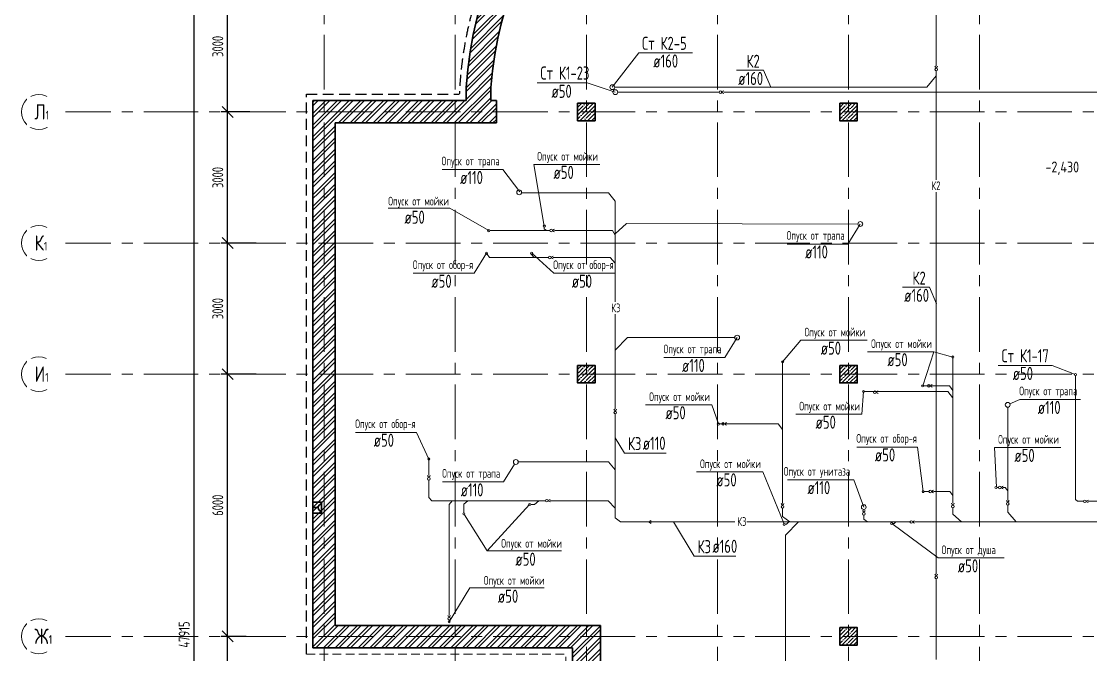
# Model space of a CAD drawing. Header units: millimetres. Extents: x -8689834 to 9420486, y -73560 to 166298.
# Drawn here: x -360106 to -335629, y 106183 to 120673 of the extents above; entities that cross this region are included whole.
import ezdxf
from ezdxf import colors
from ezdxf.entities.mleader import LeaderData, LeaderLine
from ezdxf.math import Vec2, Vec3

# ---------------------------------------------------------------- set-up
doc = ezdxf.new("R2010")
doc.units = ezdxf.units.MM
doc.header["$MEASUREMENT"] = 0
for name, pattern in [('ADSK_Штриховая_ш2 п1', [3, 2, -1]), ('CENTER', [2, 1.25, -0.25, 0.25, -0.25]), ('TRATTEGGIATA', [0.75, 0.5, -0.25])]:
    doc.linetypes.add(name, pattern=pattern)
doc.layers.get('0').update_dxf_attribs({"color": 250, "lineweight": 9})
for name, color, linetype, lineweight in [('АР_Колонны', 250, 'Continuous', 30), ('АР_Колонны Штрих', 250, 'Continuous', 5), ('АР_МосжилНии_Стены', 127, 'Continuous', 30), ('АР_Оси', 195, 'Continuous', 9), ('АР_Оси размеры', 164, 'Continuous', 9), ('АР_Отметки', 250, 'Continuous', 15), ('АР_тонкая линия', 250, 'Continuous', 0), ('АР_Штриховка кирпич', 250, 'Continuous', 9), ('ВК_канализация', 32, 'Continuous', 15), ('Подвал', 250, 'Continuous', 30)]:
    doc.layers.add(name, color=color, linetype=linetype, lineweight=lineweight)
doc.layers.add('АР_Кровля дорожки', color=245, linetype='Continuous')
doc.styles.add('ISOCPEUR', font='isocpeur.ttf', dxfattribs={"width": 0.7})
doc.styles.add('ГОСТ 2.304', font='isocpeur.ttf', dxfattribs={"width": 0.7})
doc.dimstyles.new('СПДС', dxfattribs={"dimscale": 100, "dimtxt": 2.5, "dimasz": 2.5, "dimexe": 1.5, "dimexo": 0, "dimgap": 1, "dimtad": 1, "dimdec": 0, "dimrnd": 1, "dimtxsty": 'ГОСТ 2.304', "dimblk": 'OBLIQUE', "dimcen": 2.5, "dimdle": 1.5, "dimadec": 0, "dimazin": 2, "dimtfac": 0.75, "dimtdec": 0, "dimtmove": 1, "dimatfit": 3, "dimfxl": 1, "dimtolj": 1, "dimarcsym": 1})

# ---------------------------------------------------------------- blocks, each defined once
blk = doc.blocks.new('_Oblique')
at = {"color": 0, "linetype": 'ByBlock', "lineweight": -2}
blk.add_line((-0.5, -0.5), (0.5, 0.5), dxfattribs=at)
blk = doc.blocks.new('*D4658')
at = {"layer": 'АР_Оси размеры', "color": 0, "lineweight": -2, "ltscale": 100, "transparency": 16777216}
for p, q in [((-355385, 103451), (-355385, 106751)), ((-354961, 106601), (-355535, 106601)), ((-354822, 103601), (-355535, 103601))]:
    blk.add_line(p, q, dxfattribs=at)
at = {"layer": 'АР_Оси размеры', "color": 0, "lineweight": -2, "ltscale": 100, "transparency": 16777216, "xscale": 250, "yscale": 250, "zscale": 250}
for p, rotation in [((-355385, 106601), 90), ((-355385, 103601), 270)]:
    blk.add_blockref('_Oblique', p, dxfattribs=dict(at, rotation=rotation))
at = {"layer": 'АР_Оси размеры', "color": 0, "ltscale": 100, "transparency": 16777216, "insert": (-355610, 105101), "char_height": 250, "attachment_point": 5, "rotation": 90, "style": 'ГОСТ 2.304'}
blk.add_mtext('\\A1;3000', dxfattribs=at)
blk = doc.blocks.new('*D4659')
at = {"layer": 'АР_Оси размеры', "color": 0, "lineweight": -2, "ltscale": 100, "transparency": 16777216}
for p, q in [((-354730, 112601), (-355535, 112601)), ((-355385, 106451), (-355385, 112751)), ((-354961, 106601), (-355535, 106601))]:
    blk.add_line(p, q, dxfattribs=at)
at = {"layer": 'АР_Оси размеры', "color": 0, "lineweight": -2, "ltscale": 100, "transparency": 16777216, "xscale": 250, "yscale": 250, "zscale": 250}
for p, rotation in [((-355385, 112601), 90), ((-355385, 106601), 270)]:
    blk.add_blockref('_Oblique', p, dxfattribs=dict(at, rotation=rotation))
at = {"layer": 'АР_Оси размеры', "color": 0, "ltscale": 100, "transparency": 16777216, "insert": (-355610, 109601), "char_height": 250, "attachment_point": 5, "rotation": 90, "style": 'ГОСТ 2.304'}
blk.add_mtext('\\A1;6000', dxfattribs=at)
blk = doc.blocks.new('*D4660')
at = {"layer": 'АР_Оси размеры', "color": 0, "lineweight": -2, "ltscale": 100, "transparency": 16777216}
for p, q in [((-354873, 115601), (-355535, 115601)), ((-355385, 112451), (-355385, 115751)), ((-354730, 112601), (-355535, 112601))]:
    blk.add_line(p, q, dxfattribs=at)
at = {"layer": 'АР_Оси размеры', "color": 0, "lineweight": -2, "ltscale": 100, "transparency": 16777216, "xscale": 250, "yscale": 250, "zscale": 250}
for p, rotation in [((-355385, 115601), 90), ((-355385, 112601), 270)]:
    blk.add_blockref('_Oblique', p, dxfattribs=dict(at, rotation=rotation))
at = {"layer": 'АР_Оси размеры', "color": 0, "ltscale": 100, "transparency": 16777216, "insert": (-355610, 114101), "char_height": 250, "attachment_point": 5, "rotation": 90, "style": 'ГОСТ 2.304'}
blk.add_mtext('\\A1;3000', dxfattribs=at)
blk = doc.blocks.new('*D4661')
at = {"layer": 'АР_Оси размеры', "color": 0, "lineweight": -2, "ltscale": 100, "transparency": 16777216}
for p, q in [((-355385, 115451), (-355385, 118751)), ((-354873, 118601), (-355535, 118601)), ((-354730, 115601), (-355535, 115601))]:
    blk.add_line(p, q, dxfattribs=at)
at = {"layer": 'АР_Оси размеры', "color": 0, "lineweight": -2, "ltscale": 100, "transparency": 16777216, "xscale": 250, "yscale": 250, "zscale": 250}
for p, rotation in [((-355385, 118601), 90), ((-355385, 115601), 270)]:
    blk.add_blockref('_Oblique', p, dxfattribs=dict(at, rotation=rotation))
at = {"layer": 'АР_Оси размеры', "color": 0, "ltscale": 100, "transparency": 16777216, "insert": (-355610, 117101), "char_height": 250, "attachment_point": 5, "rotation": 90, "style": 'ГОСТ 2.304'}
blk.add_mtext('\\A1;3000', dxfattribs=at)
blk = doc.blocks.new('*D4662')
at = {"layer": 'АР_Оси размеры', "color": 0, "lineweight": -2, "ltscale": 100, "transparency": 16777216}
for p, q in [((-355385, 118451), (-355385, 121751)), ((-354725, 121601), (-355535, 121601)), ((-354873, 118601), (-355535, 118601))]:
    blk.add_line(p, q, dxfattribs=at)
at = {"layer": 'АР_Оси размеры', "color": 0, "lineweight": -2, "ltscale": 100, "transparency": 16777216, "xscale": 250, "yscale": 250, "zscale": 250}
for p, rotation in [((-355385, 121601), 90), ((-355385, 118601), 270)]:
    blk.add_blockref('_Oblique', p, dxfattribs=dict(at, rotation=rotation))
at = {"layer": 'АР_Оси размеры', "color": 0, "ltscale": 100, "transparency": 16777216, "insert": (-355610, 120101), "char_height": 250, "attachment_point": 5, "rotation": 90, "style": 'ГОСТ 2.304'}
blk.add_mtext('\\A1;3000', dxfattribs=at)
blk = doc.blocks.new('*D4685')
at = {"layer": 'АР_Оси размеры', "color": 0, "lineweight": -2, "ltscale": 100, "transparency": 16777216}
for p, q in [((-356155, 130751), (-356155, 82536)), ((-356211, 130601), (-356005, 130601)), ((-356211, 82686), (-356005, 82686))]:
    blk.add_line(p, q, dxfattribs=at)
at = {"layer": 'АР_Оси размеры', "color": 0, "lineweight": -2, "ltscale": 100, "transparency": 16777216, "xscale": 250, "yscale": 250, "zscale": 250}
for p, rotation in [((-356155, 130601), 90), ((-356155, 82686), 270)]:
    blk.add_blockref('_Oblique', p, dxfattribs=dict(at, rotation=rotation))
at = {"layer": 'АР_Оси размеры', "color": 0, "ltscale": 100, "transparency": 16777216, "insert": (-356380, 106643), "char_height": 250, "attachment_point": 5, "rotation": 90, "style": 'ГОСТ 2.304'}
blk.add_mtext('\\A1;47915', dxfattribs=at)
blk = doc.blocks.new('_DotSmall')
at = {"color": 0, "linetype": 'ByBlock', "const_width": 0.5}
blk.add_lwpolyline([(-0.0625, 0, 1), (0.0625, 0, 1)], format="xyb", close=True, dxfattribs=at)
blk = doc.blocks.new('Подложка')
at = {"layer": 'АР_Колонны Штрих', "ltscale": 100}
h = blk.add_hatch(dxfattribs=at)
h.set_pattern_fill('ANSI35', scale=500)
h.set_pattern_definition([(45, (-1304424.17, 158672.16), (-88.388348, 88.388348), []), (45, (-1304335.78, 158672.16), (-88.388348, 88.388348), [156.25, -31.25, 0, -31.25])])
h.paths.add_polyline_path([(-346972.07, 118800.68), (-347372.07, 118800.68), (-347372.07, 118400.68), (-346972.07, 118400.68)])
h = blk.add_hatch(dxfattribs=at)
h.set_pattern_fill('ANSI35', scale=500)
h.set_pattern_definition([(45, (-1298424.17, 158672.16), (-88.388348, 88.388348), []), (45, (-1298335.78, 158672.16), (-88.388348, 88.388348), [156.25, -31.25, 0, -31.25])])
h.paths.add_polyline_path([(-340972.07, 118800.68), (-341372.07, 118800.68), (-341372.07, 118400.68), (-340972.07, 118400.68)])
h = blk.add_hatch(dxfattribs=at)
h.set_pattern_fill('ANSI35', scale=500)
h.set_pattern_definition([(45, (-1304424.17, 152672.16), (-88.388348, 88.388348), []), (45, (-1304335.78, 152672.16), (-88.388348, 88.388348), [156.25, -31.25, 0, -31.25])])
h.paths.add_polyline_path([(-346972.07, 112800.68), (-347372.07, 112800.68), (-347372.07, 112400.68), (-346972.07, 112400.68)])
h = blk.add_hatch(dxfattribs=at)
h.set_pattern_fill('ANSI35', scale=500)
h.set_pattern_definition([(45, (-1298424.17, 152672.16), (-88.388348, 88.388348), []), (45, (-1298335.78, 152672.16), (-88.388348, 88.388348), [156.25, -31.25, 0, -31.25])])
h.paths.add_polyline_path([(-340972.07, 112800.68), (-341372.07, 112800.68), (-341372.07, 112400.68), (-340972.07, 112400.68)])
h = blk.add_hatch(dxfattribs=at)
h.set_pattern_fill('ANSI35', scale=500)
h.set_pattern_definition([(45, (-1298424.17, 146672.16), (-88.388348, 88.388348), []), (45, (-1298335.78, 146672.16), (-88.388348, 88.388348), [156.25, -31.25, 0, -31.25])])
h.paths.add_polyline_path([(-340972.07, 106800.68), (-341372.07, 106800.68), (-341372.07, 106400.68), (-340972.07, 106400.68)])
at = {"layer": 'АР_Штриховка кирпич', "ltscale": 100}
h = blk.add_hatch(dxfattribs=at)
h.set_pattern_fill('ANSI32', scale=500)
h.paths.add_polyline_path([(-347172.07, 124324.5), (-347174.02, 124322.55), (-347452.15, 124600.68), (-347174.02, 124888.24), (-346891.18, 124605.39)], flags=16)
edge = h.paths.add_edge_path()
edge.add_line((-349232.07, 118860.68), (-349355.37, 118860.68))
edge.add_line((-349355.37, 118860.68), (-349355.37, 119160.68))
edge.add_arc((-341163.87, 118592.48), 8211.19, 93.967965, 176.032035, ccw=False)
edge.add_line((-341732.07, 126783.98), (-341732.07, 127350.91))
edge.add_arc((-341172.12, 118600.82), 8767.98, 93.661589, 123.745076)
edge.add_arc((-341172.07, 118600.68), 8768.12, 123.744822, 152.844957)
edge.add_arc((-341172.07, 118600.68), 8768.12, 152.844957, 176.338157)
edge.add_line((-349922.29, 119160.68), (-349922.29, 118860.68))
edge.add_line((-349922.29, 118860.68), (-353432.07, 118860.82))
edge.add_line((-353432.07, 118860.82), (-353432.07, 116760.02))
edge.add_line((-353432.07, 116760.02), (-353313.16, 116760.02))
edge.add_line((-353313.16, 116760.02), (-353313.16, 116644.08))
edge.add_line((-353313.16, 116644.08), (-352922.07, 116644.08))
edge.add_line((-352922.07, 116644.08), (-352922.07, 118350.68))
edge.add_line((-352922.07, 118350.68), (-349232.07, 118350.41))
edge.add_line((-349232.07, 118350.41), (-349232.07, 118860.68))
h = blk.add_hatch(dxfattribs=at)
h.set_pattern_fill('ANSI32', scale=500)
h.paths.add_polyline_path([(-352922.07, 116711.02), (-353313.16, 116711.02), (-353313.16, 116776.02), (-353432.07, 116776.02), (-353432.07, 107137.25), (-352922.07, 107137.25)])
h = blk.add_hatch(dxfattribs=at)
h.set_pattern_fill('ANSI32', scale=500)
h.paths.add_polyline_path([(-352922.07, 107275.68), (-353313.16, 107275.68), (-353313.16, 107340.68), (-353432.07, 107340.68), (-353432.07, 106340.68), (-347492.19, 106340.68), (-346852.19, 106850.68), (-352922.07, 106850.68)])
h = blk.add_hatch(dxfattribs=at)
h.set_pattern_fill('ANSI32', scale=500)
h.paths.add_polyline_path([(-347492.24, 102840.39), (-346852.14, 102840.39), (-346852.07, 106850.68), (-347492.19, 106340.68)])
h.paths.add_polyline_path([(-347492.1, 89148.64), (-346852.07, 89148.64), (-346852.14, 101675.39), (-347492.24, 101675.39)])
h.paths.add_polyline_path([(-346852.06, 87848.64), (-347492.08, 87848.64), (-347492.07, 83698.48), (-346852.07, 83698.48)])
at = {"color": 7, "linetype": 'TRATTEGGIATA', "ltscale": 500}
for p, q in [((-353582.07, 106190.68), (-353582.07, 119010.68)), ((-353582.07, 119010.68), (-350080.77, 119010.68))]:
    blk.add_line(p, q, dxfattribs=at)
blk.add_arc((-341172.07, 118600.68), 8918.12, 92.635033, 177.364966, dxfattribs=at)
at = {"layer": 'АР_Колонны', "color": 7, "ltscale": 100}
for points in [[(-347372.07, 118800.68), (-346972.07, 118800.68), (-346972.07, 118400.68), (-347372.07, 118400.68)], [(-341372.07, 118800.68), (-340972.07, 118800.68), (-340972.07, 118400.68), (-341372.07, 118400.68)], [(-347372.07, 112800.68), (-346972.07, 112800.68), (-346972.07, 112400.68), (-347372.07, 112400.68)], [(-341372.07, 112800.68), (-340972.07, 112800.68), (-340972.07, 112400.68), (-341372.07, 112400.68)], [(-341372.07, 106800.68), (-340972.07, 106800.68), (-340972.07, 106400.68), (-341372.07, 106400.68)]]:
    blk.add_lwpolyline(points, close=True, dxfattribs=at)
at = {"layer": 'АР_МосжилНии_Стены', "color": 7, "ltscale": 100}
for p, q in [((-353432.07, 116499.05), (-353432.07, 118860.68)), ((-353432.07, 118860.68), (-349922.29, 118860.68)), ((-349355.37, 118860.68), (-349232.07, 118860.68)), ((-349232.07, 118350.68), (-349232.07, 118860.68)), ((-352922.07, 116564.05), (-352922.07, 118350.68)), ((-352922.07, 118350.68), (-349232.07, 118350.68)), ((-353432.07, 107095.23), (-353432.07, 116776.02)), ((-352922.07, 107160.23), (-352922.07, 116711.02)), ((-353432.07, 106340.68), (-353432.07, 107340.68)), ((-352922.07, 106850.68), (-352922.07, 107275.68)), ((-352922.07, 106850.68), (-346852.19, 106850.68)), ((-346852.19, 102840.39), (-346852.19, 106850.68)), ((-353432.07, 106340.68), (-347492.19, 106340.68)), ((-347492.19, 102840.39), (-347492.19, 106340.68))]:
    blk.add_line(p, q, dxfattribs=at)
for points in [[(-349922.29, 119160.68), (-349922.29, 118860.68)], [(-349355.37, 119160.68), (-349355.37, 118860.68)]]:
    blk.add_lwpolyline(points, dxfattribs=at)
blk.add_lwpolyline([(-353232.52, 109420.72), (-353232.52, 109671.05), (-353432.07, 109671.05), (-353432.07, 109420.72)], close=True, dxfattribs=at)
for radius, start, end in [(8768.12, 93.661843, 176.338157), (8202.44, 93.914764, 176.085236)]:
    blk.add_arc((-341172.07, 118600.68), radius, start, end, dxfattribs=at)
at = {"layer": 'АР_Оси', "color": 7, "linetype": 'CENTER', "ltscale": 1000}
for p, q in [((-353172.07, 134363.15), (-353172.07, 78630.8)), ((-350172.07, 134363.15), (-350172.07, 78630.8)), ((-347172.07, 134363.15), (-347172.07, 78630.8)), ((-344172.07, 134363.15), (-344172.07, 78630.8)), ((-341172.07, 134363.15), (-341172.07, 78630.8)), ((-338172.07, 134363.15), (-338172.07, 78630.8)), ((-359305.77, 118600.68), (-276127.36, 118600.68)), ((-359305.77, 115600.68), (-276127.36, 115600.68)), ((-359305.77, 112600.68), (-276127.36, 112600.68)), ((-359305.77, 106600.68), (-276127.36, 106600.68))]:
    blk.add_line(p, q, dxfattribs=at)
at = {"layer": 'АР_Оси', "color": 7, "ltscale": 0.5}
for centre in [(-359705.77, 118600.68), (-359705.77, 115600.68), (-359705.77, 112600.68), (-359705.77, 106600.68)]:
    blk.add_circle(centre, 400, dxfattribs=at)
at = {"layer": 'АР_тонкая линия', "color": 7, "linetype": 'ADSK_Штриховая_ш2 п1', "ltscale": 100}
for p in [(-353582.07, 106190.68), (-347642.19, 103230.27, 0.38)]:
    blk.add_line(p, (-347642.19, 106190.68, 0), dxfattribs=at)
at = {"layer": 'Подвал', "color": 7, "ltscale": 100}
blk.add_line((-353313.25, 109545.88), (-353432.07, 109545.88), dxfattribs=at)
blk.add_arc((-353232.52, 109545.88), 80.73, 90, 270, dxfattribs=at)
at = {"layer": 'АР_Оси размеры', "color": 7, "ltscale": 100}
for base, p1, p2, picture, middle in [((-356155.32, 82685.68), (-356211.13, 130600.68), (-356211.13, 82685.68), '*D4685', (-356380.32, 106643.18)), ((-355384.75, 121600.68), (-354873.49, 118600.68), (-354725.31, 121600.68), '*D4662', (-355609.75, 120100.68)), ((-355384.75, 118600.68), (-354730.48, 115600.68), (-354873.49, 118600.68), '*D4661', (-355609.75, 117100.68)), ((-355384.75, 115600.68), (-354730.48, 112600.68), (-354873.49, 115600.68), '*D4660', (-355609.75, 114100.68)), ((-355384.75, 112600.68), (-354961.27, 106600.68), (-354730.48, 112600.68), '*D4659', (-355609.75, 109600.68)), ((-355384.75, 106600.68), (-354821.78, 103600.68), (-354961.27, 106600.68), '*D4658', (-355609.75, 105100.68))]:
    dim = blk.add_linear_dim(base=base, p1=p1, p2=p2, angle=90, dimstyle='СПДС', dxfattribs=at)
    dim.commit()
    dim.dimension.update_dxf_attribs({"geometry": picture, "text_midpoint": middle})
at = {"layer": 'АР_Отметки', "color": 7}
ml = blk.add_multileader_mtext('Standard', dxfattribs=at)
ml.set_content('{\\W0.8;-2,430}', color=7, style='ISOCPEUR')
ml.set_leader_properties(color=256, linetype='Continuous', lineweight=-1)
ml.set_arrow_properties(name='DOTSMALL')
ml.build(insert=Vec2(0, 0))
ml.multileader.update_dxf_attribs({"has_text_frame": 1, "text_left_attachment_type": 4, "text_right_attachment_type": 4, "dogleg_length": 100, "arrow_head_size": 180})
ctx = ml.context
ctx.base_point, ctx.char_height, ctx.arrow_head_size, ctx.landing_gap_size, ctx.plane_origin = Vec3(-336711.89, 117132.66), 250, 180, 50, Vec3(-335659.19, 115477.48)
ctx.left_attachment, ctx.right_attachment = 4, 4
notes = []
notes.append((ctx, [(0, (0, 0, 0), (0, 0), (1, 0), 1, [])]))
ctx.mtext.insert, ctx.mtext.width, ctx.mtext.line_spacing_style, ctx.mtext.flow_direction = Vec3(-336661.89, 117465.99), 852.697, 2, 5
for ctx, leaders in notes:
    for number, flags, end, landing, length, lines in leaders:
        leader = LeaderData()
        leader.index, (leader.has_last_leader_line, leader.has_dogleg_vector, leader.attachment_direction) = number, flags
        leader.last_leader_point, leader.dogleg_vector, leader.dogleg_length = Vec3(end), Vec3(landing), length
        for number, points, colour, breaks in lines:
            line = LeaderLine()
            line.index, line.vertices, line.color, line.breaks = number, Vec3.list(points), colors.encode_raw_color(colour), breaks
            leader.lines.append(line)
        ctx.leaders.append(leader)
at = {"layer": 'АР_Оси', "color": 7, "char_height": 350, "width": 528.8202, "attachment_point": 1, "line_spacing_factor": 1.149209, "style": 'ГОСТ 2.304', "bg_fill": 2}
for s, insert in [('{\\W0.8;Л\\H0.57143x;1}', (-359805.59, 118778.46)), ('{\\W0.8;К\\H0.57143x;1}', (-359805.59, 115778.46)), ('{\\W0.8;И\\H0.57143x;1}', (-359805.59, 112778.46)), ('{\\W0.8;Ж\\H0.57143x;1}', (-359805.59, 106778.46))]:
    blk.add_mtext(s, dxfattribs=dict(at, insert=insert))

msp = doc.modelspace()

# ---------------------------------------------------------------- block references
at = {"layer": 'АР_Кровля дорожки', "color": 7}
msp.add_blockref('Подложка', (0, 0), dxfattribs=at)

# ---------------------------------------------------------------- next in the draw order: linework, layer by layer
at = {"layer": 'ВК_канализация', "color": 6, "lineweight": 13, "ltscale": 500}
for points in [[(-337671.3, 126786.9), (-338172.1, 126786.9), (-339161.7, 125785), (-339161.7, 119647.6)], [(-339161.7, 119600.9), (-339161.7, 119617.6)], [(-339161.7, 119540.9), (-339161.7, 117048.9)], [(-346523.4, 119168.7), (-339380.4, 119168.7), (-339161.7, 119425.5)], [(-339161.7, 116766.6), (-339161.7, 108024.6)], [(-339161.7, 107977.8), (-339161.7, 107994.6)], [(-339161.7, 107917.8), (-339161.7, 106075)]]:
    msp.add_lwpolyline(points, dxfattribs=at)
at = {"layer": 'ВК_канализация', "color": 7, "lineweight": 13, "ltscale": 500}
msp.add_lwpolyline([(-346578.4, 119168.7), (-345973.3, 119950.6), (-344739.3, 119950.6)], dxfattribs=at)
at = {"layer": 'ВК_канализация', "color": 18, "lineweight": 13, "ltscale": 500, "true_color": 0x000000}
for points in [[(-343736.6, 119553.9), (-343119.6, 119553.9), (-342951.9, 119168.7)], [(-348300, 119270.1), (-347155.1, 119270.1), (-346509.5, 119052.9)], [(-348134.9, 115990), (-348378.2, 117399.4), (-346862.9, 117399.4)], [(-339937.7, 114591.7), (-339320.7, 114591.7), (-339153, 114206.6)], [(-345396, 112980.5), (-344005.8, 112980.5), (-343719.6, 113438.3)], [(-342679.2, 112882.1), (-342260.7, 113376.7), (-340745.4, 113376.7)], [(-338783.3, 112992.4), (-339220, 113112.2), (-340735.3, 113112.2)], [(-339220, 113112.2), (-339472.4, 112334.5)], [(-337744.8, 112800.4), (-336510.8, 112800.4), (-335997.8, 112600.1)], [(-340828.4, 112203.1), (-340863.6, 111682.5), (-342378.9, 111682.5)], [(-344149.9, 111461.3), (-344301, 111898.8), (-345816.3, 111898.8)], [(-335861.1, 112019.5), (-337251.2, 112019.5), (-337476.3, 111920.6)], [(-345345.7, 110790.1), (-346298.2, 110790.1), (-346510.3, 111141.3)], [(-337784.6, 110014.8), (-337827.6, 110922.3), (-336312.3, 110922.3)], [(-350462.9, 110133.1), (-349072.8, 110133.1), (-348815.7, 110544.3)], [(-342653, 109187.7), (-343135, 110362.5), (-344650.3, 110362.5)], [(-340821.6, 109558.2), (-341050.3, 110184), (-342565.7, 110184)], [(-343751.9, 108432.2), (-344704.5, 108432.2), (-345178.8, 109217.9)]]:
    msp.add_lwpolyline(points, dxfattribs=at)
at = {"layer": 'ВК_канализация', "color": 244, "lineweight": 13, "ltscale": 500, "true_color": 0x991b1e}
for points in [[(-346454.5, 119052.9), (-344133.7, 119052.9)], [(-344073.7, 119052.9), (-344057, 119052.9)], [(-344027, 119052.9), (-334245.7, 119052.9)], [(-335974.5, 112566), (-335974.5, 109734.3)], [(-335974.5, 109734.3), (-335925.4, 109690.9)], [(-335925.4, 109690.9), (-335792.2, 109690.9)], [(-335732.2, 109690.9), (-335715.5, 109690.9)], [(-335685.5, 109690.9), (-334597.6, 109690.9)]]:
    msp.add_lwpolyline(points, dxfattribs=at)
at = {"layer": 'ВК_канализация', "color": 18, "lineweight": 13, "ltscale": 500, "true_color": 0x000000}
for points, elevation in [([(-350475.5, 117281.4), (-349085.4, 117281.4), (-348695.5, 116771.4)], 0), ([(-351708.6, 116402.7), (-350294.6, 116402.7), (-349408.5, 115886.3)], 0), ([(-342578.1, 115578.2), (-341187.9, 115578.2), (-340901.7, 116036.1)], -78.2), ([(-351134.4, 114908.1), (-349744.3, 114908.1), (-349458, 115365.9)], 171.1), ([(-351134.4, 114908.1), (-349744.3, 114908.1), (-349458, 115365.9)], 171.1), ([(-348424.1, 115365.9), (-347919.2, 114908.1), (-346529, 114908.1)], 171.1), ([(-352453.8, 111268.5), (-351063.7, 111268.5), (-350778.3, 110659)], 171.1), ([(-340980.3, 110933.8), (-339590.2, 110933.8), (-339462.3, 109914.1)], 171.1), ([(-349442.1, 108556.4), (-348471.5, 109617.1)], 0), ([(-349962.8, 109384.2), (-349442.1, 108556.4), (-347741.9, 108556.4)], 0), ([(-345695.6, 109249.4), (-345695.6, 109186.4), (-345743, 109217.9), (-345695.6, 109249.4)], 5.1), ([(-340183, 109184.7), (-339121.3, 108395.1), (-337606, 108395.1)], 0), ([(-350312, 106932.9), (-349841.7, 107708.8), (-348141.4, 107708.8)], 0)]:
    msp.add_lwpolyline(points, dxfattribs=dict(at, elevation=elevation))
at = {"layer": 'ВК_канализация', "color": 30, "lineweight": 13, "ltscale": 500, "true_color": 0xf26722}
for points, elevation in [([(-348655.3, 116751.6), (-346667.8, 116751.6), (-346510.3, 116557.7)], 0), ([(-340956.7, 116036.2), (-346249.8, 116051.4), (-346510.3, 115813.5)], -78.2), ([(-349383.5, 115886.3), (-348009.8, 115886.3)], 0), ([(-347949.8, 115886.3), (-347933.1, 115886.3)], 0), ([(-347903.1, 115886.3), (-346576.1, 115886.3), (-346510.3, 115784.5)], 0), ([(-349443.1, 115345.9), (-349387.6, 115271.5), (-348039.2, 115271.5)], 171.1), ([(-348424.7, 115340.9), (-348365.4, 115271.5)], 171.1), ([(-347979.2, 115271.5), (-347962.5, 115271.5)], 171.1), ([(-347932.5, 115271.5), (-346630.9, 115271.5), (-346510.3, 115140.3)], 171.1), ([(-344124.9, 111461.3), (-342777.9, 111461.3), (-342679.2, 111330.7)], -171.1), ([(-344013.9, 111461.3), (-343997.2, 111461.3)], -171.1)]:
    msp.add_lwpolyline(points, dxfattribs=dict(at, elevation=elevation))
for points in [[(-346510.3, 116557.7), (-346510.3, 114256.2)], [(-348135.4, 115965), (-348135.4, 115929.5), (-348083.3, 115886.3)], [(-346510.3, 113977), (-346510.3, 111797.6)], [(-343774.6, 113438.3), (-346230.4, 113438.3), (-346510.3, 113153.3)], [(-342679.2, 112882.1), (-342679.2, 109642)], [(-338783.3, 112967.4), (-338783.3, 109648.7)], [(-340803.4, 112203.1), (-338901.1, 112203.1), (-338787.8, 112068)], [(-340540.6, 112185.6), (-340523.9, 112185.6)], [(-339447.4, 112334.2), (-338862.3, 112334.7), (-338783.3, 112226.4)], [(-339300.9, 112334.3), (-339284.1, 112334.3)], [(-346510.3, 111750.8), (-346510.3, 111767.6)], [(-346510.3, 111690.8), (-346510.3, 109310)], [(-337526.6, 111843.5), (-337526.6, 109709.9)], [(-350778.3, 110659), (-350778.3, 110282.8)], [(-348731.5, 110590.9), (-346668.5, 110590.9), (-346510.3, 110411.8)], [(-350778.3, 110236.1), (-350778.3, 110252.8)], [(-350778.3, 110176.1), (-350778.3, 109991.1), (-350778.3, 109775.6)], [(-339437.3, 109914.1), (-339329.1, 109914.1)], [(-339269.1, 109914.1), (-339252.4, 109914.1)], [(-339222.4, 109914.1), (-338851.4, 109914.1), (-338783.3, 109826.5)], [(-337768.7, 110006.7), (-337735.1, 110006.7)], [(-337675.1, 110006.7), (-337658.4, 110006.7)], [(-337631.6, 110006.7), (-337588, 110006.7), (-337526.6, 109928.9)], [(-350778.3, 109775.6), (-350710.5, 109705.8)], [(-350710.5, 109705.8), (-348107.6, 109705.8)], [(-350312, 107081.4), (-350312, 109620.2), (-350242, 109705.8)], [(-349976.2, 109430.3), (-349976.2, 109627.1), (-349884.6, 109705.8)], [(-348446.5, 109617.1), (-348356.5, 109617.1), (-348260.1, 109705.8)], [(-348047.6, 109705.8), (-348030.8, 109705.8)], [(-348000.8, 109705.8), (-346672.8, 109705.8), (-346510.3, 109534.2)], [(-337526.6, 109663.2), (-337526.6, 109679.9)], [(-342679.2, 109595.3), (-342679.2, 109612)], [(-342679.2, 109535.3), (-342679.2, 109346.1), (-342515.5, 109217.9)], [(-340821.6, 109503.2), (-340821.8, 109483.1)], [(-340821.8, 109436.4), (-340821.8, 109453.1)], [(-338783.3, 109602), (-338783.3, 109618.7)], [(-338783.3, 109542), (-338783.3, 109393.6), (-338586, 109217.9)], [(-337526.6, 109603.2), (-337526.6, 109443.4), (-337335.6, 109217.9)], [(-346510.3, 109310), (-346392.3, 109217.9)], [(-345743, 109217.9), (-346392.3, 109217.9)], [(-343770.3, 109217.9), (-345695.6, 109217.9)], [(-339764.2, 109217.9), (-343497.5, 109217.9)], [(-342618.6, 109165), (-342591.7, 109165), (-342539.4, 109217.9)], [(-342610.9, 105083.2), (-342610.9, 108912.7), (-342314.7, 109217.9)], [(-340821.6, 109376.4), (-340821.6, 109280.3), (-340733.6, 109219.6)], [(-340158, 109184.7), (-340126.9, 109184.7), (-340088.4, 109217.9)], [(-339704.2, 109217.9), (-339687.5, 109217.9)], [(-332328.7, 109217.9), (-339656.3, 109217.9)], [(-350312, 107034.6), (-350312, 107051.4)], [(-350312, 106957.9), (-350312, 106974.6)]]:
    msp.add_lwpolyline(points, dxfattribs=at)
at = {"layer": 'ВК_канализация', "color": 6, "lineweight": 13, "ltscale": 500}
for centre, radius in [((-339161.7, 119570.9), 30), ((-346578.4, 119168.7), 55), ((-339161.7, 107947.8), 30)]:
    msp.add_circle(centre, radius, dxfattribs=at)
at = {"layer": 'ВК_канализация', "color": 244, "lineweight": 13, "ltscale": 500, "true_color": 0x991b1e}
for centre, radius in [((-346509.5, 119052.9), 55), ((-344103.7, 119052.9), 30), ((-335974.5, 112591), 25), ((-335762.2, 109690.9), 30)]:
    msp.add_circle(centre, radius, dxfattribs=at)
at = {"layer": 'ВК_канализация', "color": 30, "lineweight": 13, "ltscale": 500, "true_color": 0xf26722}
for centre, radius in [((-348709.4, 116761.6), 55), ((-340901.7, 116036.1, -78.2), 55), ((-349408.5, 115886.3, 0), 25), ((-348135.4, 115990), 25), ((-347979.8, 115886.3, 0), 30), ((-349458, 115365.9, 171.1), 25), ((-348424.1, 115365.9, 171.1), 25), ((-348009.2, 115271.5, 171.1), 30), ((-343719.6, 113438.3), 55), ((-342679.2, 112882.1, -171.1), 25), ((-338783.3, 112992.4), 25), ((-339472.4, 112334.5), 25), ((-339330.9, 112334.3), 30), ((-340828.4, 112203.1), 25), ((-340570.6, 112185.6), 30), ((-337526.6, 111898.5), 55), ((-346510.3, 111720.8), 30), ((-344149.9, 111461.3, -171.1), 25), ((-344043.9, 111461.3, -171.1), 30), ((-350778.3, 110659), 25), ((-348786.5, 110590.9), 55), ((-350778.3, 110206.1), 30), ((-339462.3, 109914.1), 25), ((-339299.1, 109914.1), 30), ((-337793.7, 110006.7), 25), ((-337705.1, 110006.7), 30), ((-348077.6, 109705.8), 30), ((-337526.6, 109633.2), 30), ((-349976.2, 109405.3), 25), ((-348471.5, 109617.1), 25), ((-342679.2, 109565.3), 30), ((-340821.6, 109558.2), 55), ((-340821.8, 109406.4), 30), ((-338783.3, 109572), 30), ((-342643.6, 109164.6), 25), ((-340183, 109184.7), 25), ((-339734.2, 109217.9), 30), ((-350312, 107004.6), 30), ((-350312, 106932.9), 25)]:
    msp.add_circle(centre, radius, dxfattribs=at)
at = {"layer": 'ВК_канализация', "color": 6, "lineweight": 13, "ltscale": 500}
for centre in [(-339161.7, 119647.6), (-339161.7, 108024.6)]:
    msp.add_arc(centre, 30, 180, 0, dxfattribs=at)
at = {"layer": 'ВК_канализация', "color": 244, "lineweight": 13, "ltscale": 500, "true_color": 0x991b1e}
for centre in [(-344027, 119052.9), (-335685.5, 109690.9)]:
    msp.add_arc(centre, 30, 90, 270, dxfattribs=at)
at = {"layer": 'ВК_канализация', "color": 30, "lineweight": 13, "ltscale": 500, "true_color": 0xf26722}
for centre, start, end in [((-347903.1, 115886.3, 0), 90, 270), ((-347932.5, 115271.5, 171.1), 90, 270), ((-339254.1, 112334.3), 90, 270), ((-340493.9, 112185.6), 90, 270), ((-346510.3, 111797.6), 180, 0), ((-343967.2, 111461.3, -171.1), 90, 270), ((-350778.3, 110282.8), 180, 0), ((-339222.4, 109914.1), 90, 270), ((-337628.4, 110006.7), 90, 270), ((-348000.8, 109705.8), 90, 270), ((-337526.6, 109709.9), 180, 0), ((-342679.2, 109642), 180, 0), ((-340821.8, 109483.1), 180, 0), ((-338783.3, 109648.7), 180, 0), ((-339657.5, 109217.9), 90, 270), ((-350312, 107081.4), 180, 0)]:
    msp.add_arc(centre, 30, start, end, dxfattribs=at)

# ---------------------------------------------------------------- next in the draw order: texts
at = {"layer": 'ВК_канализация', "color": 18, "ltscale": 100, "true_color": 0x000000, "attachment_point": 4, "style": 'ISOCPEUR'}
for s, insert, char_height, width in [('Ст К2-5', (-345896.7, 120171.4), 300, 5891.51), ('\\pxi-1,l1,t1,5;ø160', (-345640.7, 119766.7), 300, 7500), ('К2', (-343506.2, 119760.2), 300, 5891.51), ('Ст К1-23', (-348223.4, 119490.9), 300, 5891.51), ('\\pxi-1,l1,t1,5;ø160', (-343695.2, 119367.1), 300, 7500), ('\\pxi-1,l1,t1,5;ø50', (-347971.6, 119073.6), 300, 7500), ('Опуск от трапа', (-350486.7, 117451.3), 200, 5891.51), ('Опуск от мойки', (-348297.3, 117559.1, 0), 200, 5891.51), ('\\pxi-1,l1,t1,5;ø110', (-350062.3, 117101.2), 300, 7500), ('\\pxi-1,l1,t1,5;ø50', (-347924.7, 117218.7, 0), 300, 7500), ('К2', (-339270.6, 116912.1, -0.6), 200, 5891.51), ('Опуск от мойки', (-351708.6, 116532.7, 0), 200, 5891.51), ('\\pxi-1,l1,t1,5;ø50', (-351336.1, 116192.3, 0), 300, 7500), ('Опуск от трапа', (-342589.3, 115748.1, -78.2), 200, 5891.51), ('\\pxi-1,l1,t1,5;ø110', (-342164.9, 115398, -78.2), 300, 7500), ('Опуск от обор-я', (-351145.6, 115078, 171.1), 200, 5891.51), ('Опуск от обор-я', (-347930.3, 115078, 171.1), 200, 5891.51), ('\\pxi-1,l1,t1,5;ø50', (-350721.2, 114727.8, 171.1), 300, 7500), ('\\pxi-1,l1,t1,5;ø50', (-347505.9, 114727.8, 171.1), 300, 7500), ('К2', (-339707.3, 114798.1), 300, 5891.51), ('\\pxi-1,l1,t1,5;ø160', (-339896.3, 114405), 300, 7500), ('К3', (-346599.5, 114117.1), 200, 5891.51), ('Опуск от мойки', (-342179.7, 113536.4, 0), 200, 5891.51), ('\\pxi-1,l1,t1,5;ø50', (-341807.2, 113196, 0), 300, 7500), ('Опуск от мойки', (-340654.4, 113271.9, 0), 200, 5891.51), ('Опуск от трапа', (-345407.1, 113150.4), 200, 5891.51), ('Ст К1-17', (-337668.2, 113021.1), 300, 5891.51), ('\\pxi-1,l1,t1,5;ø110', (-344982.7, 112800.2), 300, 7500), ('\\pxi-1,l1,t1,5;ø50', (-340281.8, 112931.5, 0), 300, 7500), ('\\pxi-1,l1,t1,5;ø50', (-337412.2, 112616.5), 300, 7500), ('Опуск от мойки', (-345735.3, 112058.5, 0), 200, 5891.51), ('Опуск от трапа', (-337262.4, 112189.4), 200, 5891.51), ('\\pxi-1,l1,t1,5;ø50', (-345362.8, 111718.1, 0), 300, 7500), ('Опуск от мойки', (-342298, 111842.2, 0), 200, 5891.51), ('\\pxi-1,l1,t1,5;ø110', (-336838, 111839.2), 300, 7500), ('\\pxi-1,l1,t1,5;ø50', (-341925.4, 111501.8, 0), 300, 7500), ('Опуск от обор-я', (-352465, 111438.3, 171.1), 200, 5891.51), ('\\pxi-1,l1,t1,5;ø50', (-352040.6, 111088.2, 171.1), 300, 7500), ('К3', (-346221.6, 111010.9), 300, 5891.51), ('\\pxi-1,l1,t1,5;ø110', (-345881.2, 111019.6), 300, 7500), ('Опуск от обор-я', (-340991.5, 111103.6, 171.1), 200, 5891.51), ('Опуск от мойки', (-337746.7, 111082), 200, 5891.51), ('\\pxi-1,l1,t1,5;ø50', (-340567.1, 110753.5, 171.1), 300, 7500), ('\\pxi-1,l1,t1,5;ø50', (-337374.1, 110741.5), 300, 7500), ('Опуск от мойки', (-344569.4, 110522.2, 0), 200, 5891.51), ('Опуск от трапа', (-350474.1, 110302.9), 200, 5891.51), ('Опуск от унитаза', (-342654.9, 110348.2, 0), 200, 5891.51), ('\\pxi-1,l1,t1,5;ø50', (-344196.8, 110181.8, 0), 300, 7500), ('\\pxi-1,l1,t1,5;ø110', (-342112.1, 110003.3, 0), 300, 7500), ('\\pxi-1,l1,t1,5;ø110', (-350049.7, 109952.8), 300, 7500), ('К3', (-343715.5, 109228.2), 200, 5891.51), ('Опуск от мойки', (-349122.3, 108701.8), 200, 5891.51), ('К3', (-344627.9, 108653), 300, 5891.51), ('\\pxi-1,l1,t1,5;ø160', (-344287.4, 108661.7), 300, 7500), ('Опуск от душа', (-339040.3, 108554.8), 200, 5891.51), ('\\pxi-1,l1,t1,5;ø50', (-348797.5, 108366.1), 300, 7500), ('\\pxi-1,l1,t1,5;ø50', (-338667.8, 108214.4), 300, 7500), ('Опуск от мойки', (-349521.9, 107854.2), 200, 5891.51), ('\\pxi-1,l1,t1,5;ø50', (-349197.1, 107518.6), 300, 7500)]:
    msp.add_mtext(s, dxfattribs=dict(at, insert=insert, char_height=char_height, width=width))

doc.saveas('drawing.dxf')
